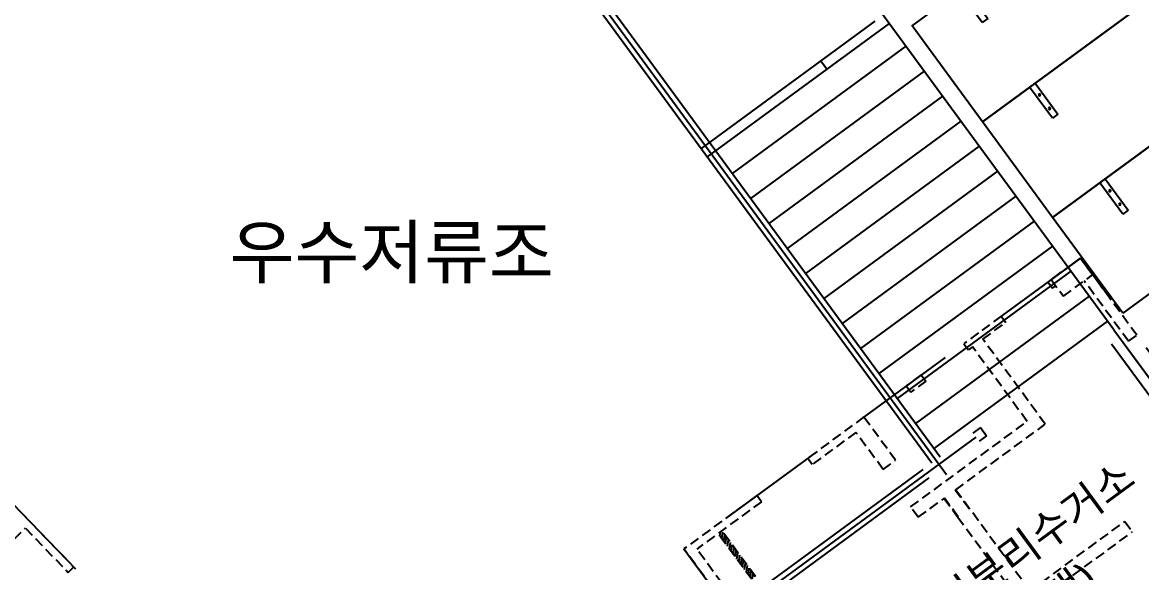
# Model space of a CAD drawing. Header units: millimetres. Extents: x 75184266 to 76346726, y -35077925 to -33679385.
# Drawn here: x 75323473 to 75345146, y -34524598 to -34513941 of the extents above; entities that cross this region are included whole.
import ezdxf
from ezdxf.enums import TextEntityAlignment as Align

# ---------------------------------------------------------------- set-up
doc = ezdxf.new("R2010")
doc.units = ezdxf.units.MM
doc.header["$LTSCALE"] = 50
doc.header["$MEASUREMENT"] = 0
doc.linetypes.add('HIDDEN2', pattern=[0.1875, 0.125, -0.0625])
doc.linetypes.add('XR-지하3층$0$H', pattern=[1.3, 0.8, -0.5])
doc.layers.add('XR-지하3층$0$일반주차', color=8, linetype='CONTINUOUS')
doc.layers.add('건축', color=8, linetype='CONTINUOUS', plot=False)
doc.layers.add('유도관제-주차면B2', color=7, linetype='CONTINUOUS', lineweight=100)
doc.styles.add('XR-지하3층$0$맑은고딕', font='')
doc.styles.get('XR-지하3층$0$맑은고딕').set_extended_font_data('Malgun Gothic')

# ---------------------------------------------------------------- blocks, each defined once
blk = doc.blocks.new('XR-지하3층$0$일반형 주차')
at = {"layer": 'XR-지하3층$0$일반주차'}
for p, q in [((750.0025255382062, 3865.002096235752), (0.0025255680084229, 3865.002096235752)), ((0.0025255531072617, 3735.002096235752), (750.0025255531073, 3735.002096228302)), ((750.0025255531073, 3735.002096228302), (750.0025255382062, 3865.002096235752))]:
    blk.add_line(p, q, dxfattribs=at)
blk.add_lwpolyline([(2299.999999940395, 4999.999999992549), (-2.98023224e-08, 4999.999999992549), (-1.49011612e-08, 0), (2299.999999985099, 7.4505806e-09)], close=True, dxfattribs=at)
for centre in [(237.502578869462, 3800.000696554781), (562.5025884062052, 3800.000446856022)]:
    blk.add_circle(centre, 17.49999999999998, dxfattribs=at)

msp = doc.modelspace()

# ---------------------------------------------------------------- hatches: boundary and pattern name
at = {"layer": '건축', "linetype": 'HIDDEN2', "ltscale": 30}
h = msp.add_hatch(dxfattribs=at)
h.set_pattern_fill('ANSI31', color=256, scale=350, angle=36.2651296870675, style=0)
h.set_pattern_definition([(81.26512968706749, (-4720027.073890969, -52530058.40394372), (-43.24257201880027, 6.643979620594263), [])])
h.paths.add_polyline_path([(75337017.97902873, -34523786.76037161), (75336945.41306973, -34523839.99740382), (75337596.08790751, -34524726.91468037), (75337668.65386653, -34524673.67764819)])

# ---------------------------------------------------------------- linework, layer by layer
at = {"layer": '건축'}
msp.add_line((75341370.73169304, -34522701.66829485), (75328833.73638415, -34505601.44499591), dxfattribs=at)
at = {"layer": '건축', "ltscale": 0.5}
for p, q in [((75341083.24567638, -34522478.67130879), (75329169.12108263, -34506228.03182584)), ((75341244.50337113, -34522360.36678688), (75329330.41633254, -34506109.77852845)), ((75340258.56980194, -34513962.68569934, 1.9129517e-09), (75336060.6203873, -34508236.66035474, 1.16186088872476e-09)), ((75344606.79461287, -34519893.55664816, 3.0720889e-09), (75345398.59611394, -34520972.05441175, 3.0720889e-09)), ((75344607.17511031, -34519893.28983904, 1.757499907e-07), (75347359.29496258, -34523644.63000159, 9.504422729332998e-07)), ((75347078.12508568, -34523602.85627935, 1.796226694416332e-07), (75344563.73235798, -34520173.21121624, 5.094541723e-07)), ((75342024.98446414, -34521786.98964899, 3.0346708e-09), (75341880.2013949, -34521893.97483519, 3.034670800006174e-09)), ((75342024.98446414, -34521786.98964899, 3.0346708e-09), (75342024.98446414, -34521786.98964899, 3.0346708e-09)), ((75342024.98446415, -34521786.98964898, 3.0346708e-09), (75342143.84228052, -34521947.83995048, 3.0346708e-09)), ((75342143.8422805, -34521947.83995048, 3.0346708e-09), (75341999.05921127, -34522054.82513668, 3.034670800006174e-09)), ((75335643.58718014, -34526469.40310402, 3.047821324600055e-09), (75340912.6651957, -34522603.81545184, 3.4471618e-09)), ((75335761.89169611, -34526630.66079067, 3.0346708e-09), (75341030.55709946, -34522765.37584586, 3.0346708e-09))]:
    msp.add_line(p, q, dxfattribs=at)
at = {"layer": '건축', "ltscale": 100}
for p, q in [((75339979.02162072, -34513919.6413691), (75336615.88412835, -34516385.275071)), ((75340258.56980194, -34513962.68569932), (75336734.13742575, -34516546.57032093)), ((75344606.7877942, -34519893.56172912, -1.204430101224121e-09), (75340258.62533207, -34513962.64498828)), ((75340582.37872535, -34514404.24633985), (75337219.20869379, -34516869.94787909)), ((75339048.90341398, -34514849.53442945), (75338930.65148847, -34514688.2381737)), ((75340937.13450184, -34514888.13510713), (75337573.96858604, -34517353.83362886)), ((75341291.89027831, -34515372.02387435), (75337928.72847831, -34517837.71937864)), ((75341646.6460548, -34515855.91264163), (75338283.48837054, -34518321.60512837)), ((75342001.40183127, -34516339.80140889), (75338638.2482628, -34518805.49087816)), ((75342356.15760775, -34516823.69017613), (75338993.00815505, -34519289.37662795)), ((75342710.91338421, -34517307.57894336), (75339347.7680473, -34519773.26237773)), ((75343065.66916068, -34517791.4677106), (75339702.52793953, -34520257.14812751)), ((75343420.42493716, -34518275.35647783), (75340057.28783178, -34520741.03387728)), ((75343775.19616975, -34518759.23391347), (75340412.05083284, -34521224.91734784)), ((75344129.95194621, -34519243.12268071), (75340766.81072506, -34521708.80309762)), ((75344484.7077227, -34519727.01144794), (75341121.57061732, -34522192.68884739)), ((75335107.35320526, -34526986.82898528, 3.068324650401097e-06), (75341939.36470109, -34521974.61637432, 3.068324650401097e-06))]:
    msp.add_line(p, q, dxfattribs=at)
at = {"layer": '건축', "linetype": 'HIDDEN2', "ltscale": 30}
for p, q in [((75343435.99829796, -34518892.22988757, 3.0346708e-09), (75343960.08577965, -34518507.74021062, 3.0346708e-09)), ((75343960.08577958, -34518507.74021067, 3.0346708e-09), (75344107.96642455, -34518709.31231898, 3.0346708e-09)), ((75343331.18106776, -34518969.1276278, 3.0346708e-09), (75343419.9094547, -34519090.07089274, 3.0346708e-09)), ((75342428.13775636, -34519631.63311243, 3.0346708e-09), (75342516.86614333, -34519752.57637741, 3.0346708e-09)), ((75341984.67911807, -34519956.97053131, 3.0346708e-09), (75341702.47816645, -34520164.00343423, 3.0346708e-09)), ((75341702.47816646, -34520164.00343424, 3.0346708e-09), (75341791.2065534, -34520284.94669919, 3.0346708e-09)), ((75344893.14486559, -34520117.67832817, 3.0346708e-09), (75345054.40255225, -34519999.37381221, 3.0346708e-09)), ((75344893.14486559, -34520117.67832817, 3.0346708e-09), (75345054.40255225, -34519999.37381221, 3.0346708e-09)), ((75340880.0639645, -34520767.35646567, 3.0346708e-09), (75340589.80012862, -34520980.30459432, 3.0346708e-09)), ((75340880.06396452, -34520767.3564657, 3.0346708e-09), (75340968.79235145, -34520888.29973064, 3.0346708e-09)), ((75340673.05320148, -34523325.31396022, 3.0346708e-09), (75342930.66081458, -34521669.05073677, 3.0346708e-09)), ((75341546.59343638, -34522994.5157467, 3.0346708e-09), (75343280.11356783, -34521722.74220012, 3.0346708e-09)), ((75338767.624928, -34522503.15637404, 3.0346708e-09), (75338678.89654106, -34522382.21310911, 3.0346708e-09)), ((75337695.22465253, -34523103.87065639, 3.0346708e-09), (75336284.21989515, -34524139.03517048, 3.0346708e-09)), ((75337783.9530395, -34523224.81392138, 3.0346708e-09), (75337695.22465254, -34523103.87065642, 3.0346708e-09)), ((75340820.93384641, -34523526.88606855, 3.0346708e-09), (75341320.83267505, -34523160.14206907, 3.0346708e-09)), ((75342983.9933053, -34524953.79663949, 3.0346708e-09), (75341812.7785973, -34523357.34554168, 3.0346708e-09)), ((75323469.74433146, -34523450.44515262, 3.0346708e-09), (75324465.79777788, -34524490.38627311, 3.0346708e-09)), ((75341587.01783597, -34523522.97186404, 3.0346708e-09), (75342906.11318892, -34525320.99507014, 3.0346708e-09)), ((75342983.9933053, -34524953.79663949, 3.0346708e-09), (75344822.3309331, -34523605.12515752, 3.0346708e-09)), ((75342906.11318892, -34525320.99507014, 3.0346708e-09), (75344970.21157804, -34523806.69726583, 3.0346708e-09)), ((75324357.47057788, -34524594.14184049, 3.0346708e-09), (75324465.7977779, -34524490.38627319, 3.0346708e-09)), ((75324357.47057797, -34524594.14184045, 3.0346708e-09), (75324465.7977779, -34524490.38627321, 3.0346708e-09))]:
    msp.add_line(p, q, dxfattribs=at)
at = {"layer": '건축', "linetype": 'XR-지하3층$0$H', "ltscale": 50, "elevation": 3.0346708e-09}
msp.add_lwpolyline([(75350262.75886738, -34527098.74346701), (75343960.08581875, -34518507.74026392), (75336284.21993418, -34524139.03522371), (75337023.62315887, -34525146.89576528), (75335495.70657788, -34526267.83105396), (75335037.27653956, -34525642.95746505), (75333327.13877264, -34526897.57685682), (75331818.75619413, -34524841.54135204), (75327384.16981122, -34528094.91554106), (75327891.80306743, -34528786.85670572), (75327288.83581752, -34529229.21545538), (75327226.81537779, -34529288.61850371), (75325798.4470676, -34527797.31404978), (75326755.33733423, -34526880.80653881), (75321318.54502404, -34521204.46063619)], dxfattribs=at)
at = {"layer": '건축', "linetype": 'HIDDEN2', "ltscale": 30, "elevation": 3.0346708e-09}
for points in [[(75343960.08577949, -34518507.74021077), (75343331.18106773, -34518969.12762778)], [(75345054.40255217, -34519999.37381226), (75343960.0857795, -34518507.7402108)], [(75343419.9094547, -34519090.07089274), (75343484.4122633, -34519042.74928157)], [(75344893.14486553, -34520117.67832822), (75344035.43712479, -34518948.56010005)], [(75342428.13775636, -34519631.63311242), (75341984.67911807, -34519956.97053131)], [(75342073.40750507, -34520077.91379629), (75342516.86614333, -34519752.57637741)], [(75343280.11356783, -34521722.74220012), (75342073.40750504, -34520077.91379629)], [(75341871.8353967, -34520225.79444124), (75341791.20655343, -34520284.94669922)], [(75342930.66081458, -34521669.05073677), (75341871.8353967, -34520225.79444124)], [(75340589.80012862, -34520980.30459433), (75340678.5285156, -34521101.24785931)], [(75340968.79235147, -34520888.29973066), (75340678.5285156, -34521101.24785931)], [(75340382.56940961, -34522422.19759636), (75339767.3859266, -34521583.65762579), (75338678.89654106, -34522382.21310905)], [(75339614.2277836, -34521882.05766472), (75338767.624928, -34522503.15637404)], [(75340140.68287963, -34522599.65437031), (75339614.2277836, -34521882.05766472)], [(75340140.68287963, -34522599.65437031), (75340382.56940961, -34522422.19759636)], [(75341812.7785973, -34523357.34554168), (75341804.71571296, -34523363.26076748), (75341538.53055204, -34523000.43097252), (75341546.59343638, -34522994.51574672)], [(75337783.9530395, -34523224.81392138), (75336534.2059688, -34524141.67391951)], [(75341587.01783599, -34523522.97186403), (75341595.08072032, -34523517.05663823), (75341328.8955594, -34523154.22684327), (75341320.83267507, -34523160.14206907)], [(75340820.93384641, -34523526.88606855), (75340673.05320148, -34523325.31396022)], [(75344822.3309331, -34523605.12515752), (75344970.21157804, -34523806.69726583)], [(75344822.3309331, -34523605.12515751), (75344970.21157806, -34523806.69726582)], [(75322906.04531689, -34524336.52834333), (75323534.3430769, -34523734.74605319)], [(75323534.3430769, -34523734.74605319), (75324357.47057788, -34524594.14184049)], [(75337596.08790751, -34524726.91468037), (75336945.41306971, -34523839.99740379)], [(75337668.65386651, -34524673.67764817), (75337017.97902873, -34523786.76037161)], [(75337171.50376487, -34525348.46782035), (75336284.21989515, -34524139.03517048)], [(75337184.88080657, -34525028.59119606), (75336534.2059688, -34524141.67391951)]]:
    msp.add_lwpolyline(points, dxfattribs=at)
for points in [[(75343960.0857796, -34518507.74021073), (75343395.68387634, -34518921.80601659), (75343632.29290825, -34519244.32138988), (75344196.69481152, -34518830.25558402)], [(75341812.7785973, -34523357.34554168), (75341804.71571296, -34523363.26076748), (75341538.53055204, -34523000.43097252), (75341546.59343638, -34522994.51574672)], [(75341587.01783596, -34523522.97186403), (75341595.08072029, -34523517.05663823), (75341328.89555939, -34523154.22684327), (75341320.83267505, -34523160.14206907)]]:
    msp.add_lwpolyline(points, close=True, dxfattribs=at)

# ---------------------------------------------------------------- block references
at = {"layer": '유도관제-주차면B2', "xscale": -1, "rotation": 126.2469333594608}
for p in [(75344734.42393097, -34511053.34682517), (75346094.33684462, -34512908.24220422), (75347454.24975835, -34514763.13758326)]:
    msp.add_blockref('XR-지하3층$0$일반형 주차', p, dxfattribs=at)

# ---------------------------------------------------------------- texts
at = {"layer": '건축', "style": 'XR-지하3층$0$맑은고딕'}
msp.add_text('우수저류조', height=1000, dxfattribs=at).set_placement((75330625.25865966, -34518380.18636166), align=Align.MIDDLE)
for s, p in [('쓰레기분리수거소', (75342467.84467882, -34524403.63333054)), ('(공동주택)', (75342750.9797604, -34525624.55223633))]:
    msp.add_text(s, height=600, rotation=36.24693335693746, dxfattribs=at).set_placement(p, align=Align.MIDDLE_CENTER)

doc.saveas('drawing.dxf')
